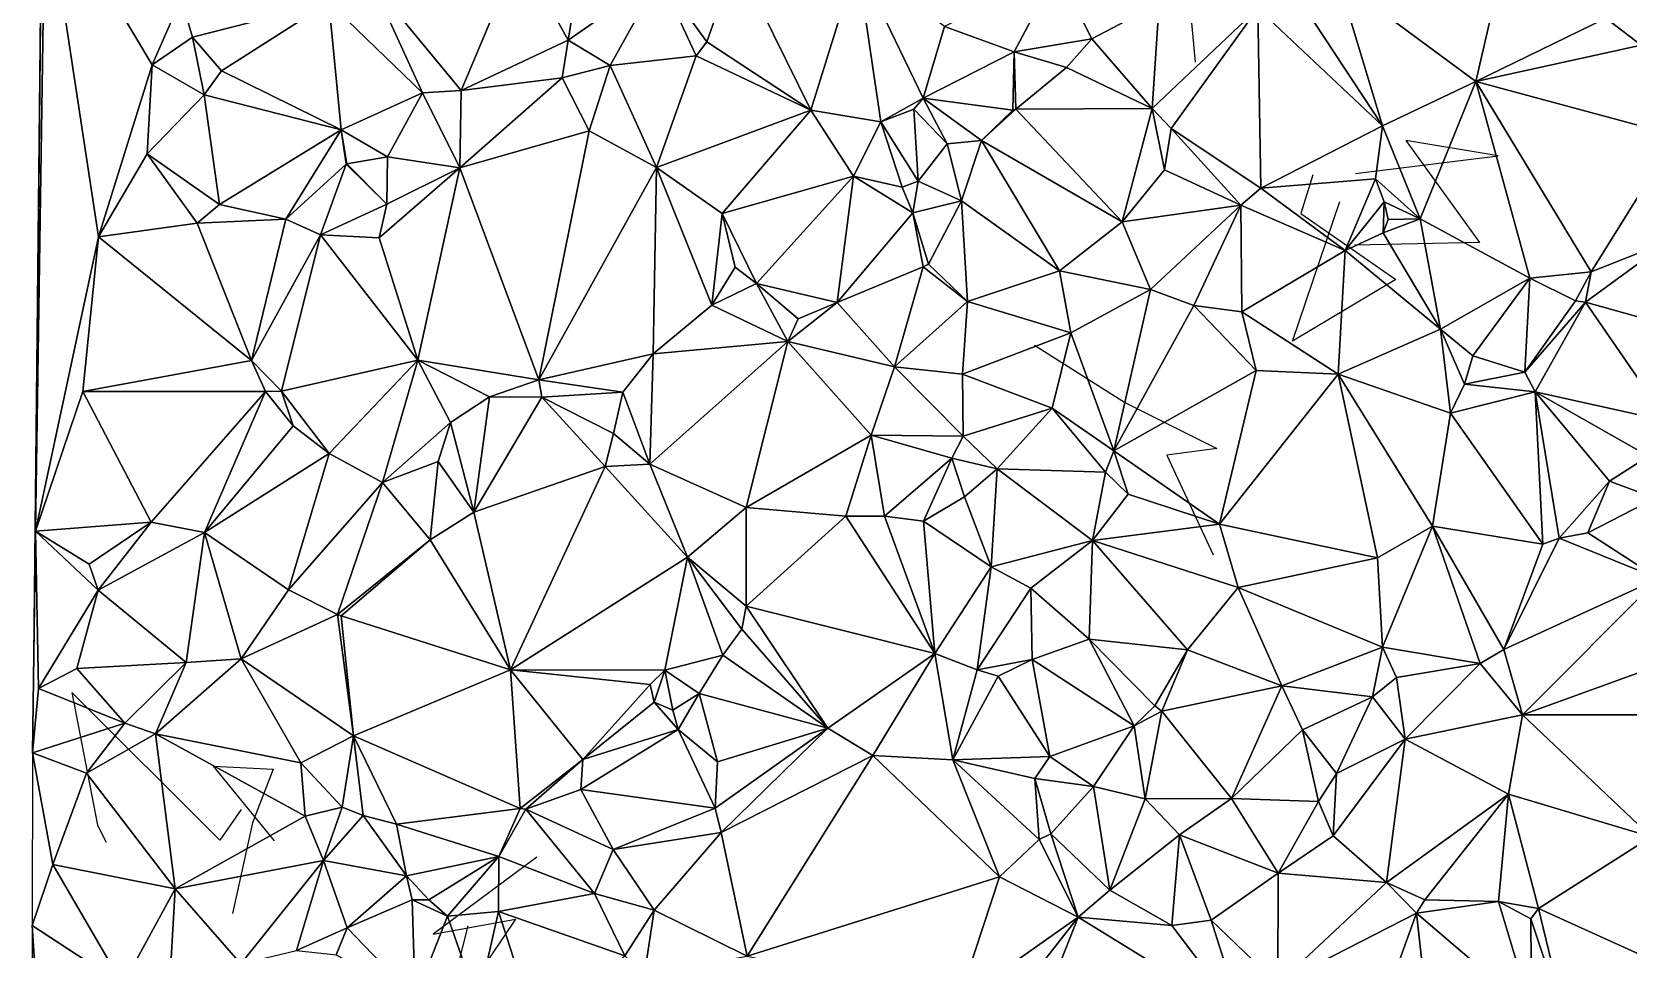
# Model space of a CAD drawing. Header units: metres. Extents: x -15.3 to 15.2, y -15.4 to 15.2.
# Drawn here: x -14.98 to -1.42, y 0.4 to 8.2 of the extents above; entities that cross this region are included whole.
import ezdxf

# ---------------------------------------------------------------- set-up
doc = ezdxf.new("R2010")
doc.units = ezdxf.units.M
doc.layers.add('CRACKS', color=1, linetype='Continuous')
doc.layers.add('STREET_MESH', color=7, linetype='Continuous')

msp = doc.modelspace()

# ---------------------------------------------------------------- linework, layer by layer
at = {"layer": 'CRACKS'}
for points in [[(-5.041, 9.281, 0.1), (-5.155, 9.235, 0.1), (-4.938, 9.29, 0.1), (-5.202, 9.037, 0.1), (-5.101, 7.94, 0.1)], [(-3.738, 6.993, 0.1), (-2.525, 7.143, 0.1), (-3.311, 7.273, 0.1), (-2.683, 6.407, 0.1), (-3.744, 6.383, 0.1)], [(-4.1, 6.982, 0.1), (-4.201, 6.653, 0.1), (-3.395, 6.092, 0.1), (-4.274, 5.569, 0.1), (-3.871, 6.756, 0.1)], [(-6.466, 5.533, 0.1), (-5.692, 5.043, 0.1), (-4.916, 4.656, 0.1), (-5.34, 4.6, 0.1), (-4.946, 3.752, 0.1)], [(-13.205, 1.588, 0.1), (-13.388, 1.325, 0.1), (-14.646, 2.58, 0.1), (-14.427, 1.453, 0.1), (-14.352, 1.309, 0.1)], [(-12.924, 1.32, 0.1), (-13.442, 1.955, 0.1), (-12.935, 1.93, 0.1), (-13.109, 1.474, 0.1), (-13.28, 0.702, 0.1)], [(-10.694, 1.182, 0.1), (-11.575, 0.528, 0.1), (-10.876, 0.655, 0.1), (-11.498, -0.273, 0.1), (-11.276, 0.597, 0.1)]]:
    msp.add_polyline3d(points, dxfattribs=at)
at = {"layer": 'STREET_MESH'}
for points in [[(-14.978, 2.069), (-14.954, 3.953), (-14.848, 14.671)], [(-14.954, 3.953), (-14.871, 9.442), (-14.848, 14.671)], [(-14.871, 9.442), (-14.954, 3.953), (-14.418, 6.454)], [(-13.961, 7.915), (-13.716, 8.479), (-14.871, 9.442)], [(-13.961, 7.915), (-14.871, 9.442), (-14.418, 6.454)], [(-2.714, 7.776), (-2.356, 9.332), (-3.883, 8.639)], [(-2.356, 9.332), (-2.714, 7.776), (-1.61, 8.313)], [(-10.426, 8.127), (-10.269, 9.109), (-10.841, 8.878)], [(-10.269, 9.109), (-10.426, 8.127), (-9.65, 8.666)], [(-12.094, 8.617), (-11.336, 7.699), (-10.841, 8.878)], [(-11.336, 7.699), (-10.426, 8.127), (-10.841, 8.878)], [(-9.25, 8.112), (-8.999, 8.819), (-9.65, 8.666)], [(-9.25, 8.112), (-8.366, 7.531), (-8.999, 8.819)], [(-8.366, 7.531), (-7.972, 8.797), (-8.999, 8.819)], [(-7.972, 8.797), (-8.366, 7.531), (-7.771, 7.432)], [(-7.412, 7.632), (-7.972, 8.797), (-7.771, 7.432)], [(-7.412, 7.632), (-7.23, 8.241), (-7.972, 8.797)], [(-6.271, 8.719), (-7.23, 8.241), (-6.638, 8.028)], [(-6.271, 8.719), (-6.638, 8.028), (-5.979, 8.138)], [(-5.406, 8.438), (-6.271, 8.719), (-5.979, 8.138)], [(-1.309, 8.084), (-0.818, 8.717), (-1.61, 8.313)], [(-12.461, 8.447), (-11.666, 7.679), (-12.094, 8.617)], [(-11.666, 7.679), (-11.336, 7.699), (-12.094, 8.617)], [(-10.426, 8.127), (-10.071, 7.91), (-9.65, 8.666)], [(-9.65, 8.666), (-10.071, 7.91), (-9.339, 7.992)], [(-9.25, 8.112), (-9.65, 8.666), (-9.339, 7.992)], [(-3.883, 8.639), (-4.252, 8.53), (-3.508, 7.397)], [(-2.714, 7.776), (-3.883, 8.639), (-3.508, 7.397)], [(-13.961, 7.915), (-13.618, 8.152), (-13.716, 8.479)], [(-13.618, 8.152), (-12.461, 8.447), (-13.716, 8.479)], [(-12.461, 8.447), (-13.618, 8.152), (-13.372, 7.864)], [(-12.356, 7.364), (-12.461, 8.447), (-13.372, 7.864)], [(-11.666, 7.679), (-12.461, 8.447), (-12.356, 7.364)], [(-5.466, 7.545), (-5.406, 8.438), (-5.979, 8.138)], [(-5.406, 8.438), (-5.466, 7.545), (-4.568, 8.396)], [(-4.252, 8.53), (-4.568, 8.396), (-3.508, 7.397)], [(-5.466, 7.545), (-5.305, 7.374), (-4.568, 8.396)], [(-5.305, 7.374), (-4.543, 6.867), (-4.568, 8.396)], [(-4.568, 8.396), (-4.543, 6.867), (-3.508, 7.397)], [(-2.714, 7.776), (-1.309, 8.084), (-1.61, 8.313)], [(-13.618, 8.152), (-13.961, 7.915), (-13.52, 7.662)], [(-13.618, 8.152), (-13.52, 7.662), (-13.372, 7.864)], [(-7.23, 8.241), (-7.412, 7.632), (-6.638, 8.028)], [(-6.638, 8.028), (-6.193, 7.895), (-5.979, 8.138)], [(-6.193, 7.895), (-5.466, 7.545), (-5.979, 8.138)], [(-10.426, 8.127), (-11.336, 7.699), (-10.479, 7.807)], [(-10.071, 7.91), (-10.426, 8.127), (-10.479, 7.807)], [(-8.366, 7.531), (-9.25, 8.112), (-9.339, 7.992)], [(-7.412, 7.632), (-6.65, 7.532), (-6.638, 8.028)], [(-6.65, 7.532), (-6.624, 7.54), (-6.638, 8.028)], [(-6.624, 7.54), (-6.193, 7.895), (-6.638, 8.028)], [(-1.309, 8.084), (-2.714, 7.776), (-1.014, 7.315)], [(-14.005, 7.16), (-13.961, 7.915), (-14.418, 6.454)], [(-13.961, 7.915), (-14.005, 7.16), (-13.52, 7.662)], [(-10.25, 7.356), (-10.071, 7.91), (-10.479, 7.807)], [(-10.071, 7.91), (-10.25, 7.356), (-9.676, 7.044)], [(-10.071, 7.91), (-9.676, 7.044), (-9.339, 7.992)], [(-9.676, 7.044), (-8.366, 7.531), (-9.339, 7.992)], [(-6.193, 7.895), (-6.624, 7.54), (-5.466, 7.545)], [(-13.52, 7.662), (-12.356, 7.364), (-13.372, 7.864)], [(-10.479, 7.807), (-11.336, 7.699), (-11.348, 7.04)], [(-10.25, 7.356), (-10.479, 7.807), (-11.348, 7.04)], [(-3.187, 6.608), (-2.714, 7.776), (-3.508, 7.397)], [(-2.255, 6.102), (-2.714, 7.776), (-3.187, 6.608)], [(-2.714, 7.776), (-1.734, 6.156), (-1.014, 7.315)], [(-2.714, 7.776), (-2.255, 6.102), (-1.734, 6.156)], [(-13.52, 7.662), (-14.005, 7.16), (-13.391, 6.729)], [(-12.356, 7.364), (-13.52, 7.662), (-13.391, 6.729)], [(-11.666, 7.679), (-12.356, 7.364), (-11.963, 7.133)], [(-11.348, 7.04), (-11.666, 7.679), (-11.963, 7.133)], [(-11.336, 7.699), (-11.666, 7.679), (-11.348, 7.04)], [(-7.489, 7.54), (-7.412, 7.632), (-7.771, 7.432)], [(-7.489, 7.54), (-7.207, 7.246), (-7.412, 7.632)], [(-7.207, 7.246), (-6.916, 7.272), (-7.412, 7.632)], [(-6.916, 7.272), (-6.65, 7.532), (-7.412, 7.632)], [(-9.12, 6.653), (-8.366, 7.531), (-9.676, 7.044)], [(-8.002, 6.97), (-8.366, 7.531), (-9.12, 6.653)], [(-8.366, 7.531), (-8.002, 6.97), (-7.771, 7.432)], [(-7.454, 6.928), (-7.489, 7.54), (-7.771, 7.432)], [(-7.454, 6.928), (-7.207, 7.246), (-7.489, 7.54)], [(-6.624, 7.54), (-6.916, 7.272), (-5.721, 6.583)], [(-6.624, 7.54), (-6.65, 7.532), (-6.916, 7.272)], [(-5.466, 7.545), (-6.624, 7.54), (-5.721, 6.583)], [(-5.361, 7.024), (-5.466, 7.545), (-5.721, 6.583)], [(-5.466, 7.545), (-5.361, 7.024), (-5.305, 7.374)], [(-12.356, 7.364), (-13.391, 6.729), (-12.825, 6.605)], [(-12.314, 7.072), (-12.356, 7.364), (-12.825, 6.605)], [(-12.356, 7.364), (-12.309, 7.075), (-11.963, 7.133)], [(-12.314, 7.072), (-12.309, 7.075), (-12.356, 7.364)], [(-10.25, 7.356), (-11.348, 7.04), (-10.676, 5.239)], [(-9.676, 7.044), (-10.25, 7.356), (-10.676, 5.239)], [(-8.002, 6.97), (-7.589, 6.876), (-7.771, 7.432)], [(-7.589, 6.876), (-7.454, 6.928), (-7.771, 7.432)], [(-5.361, 7.024), (-4.712, 6.724), (-5.305, 7.374)], [(-4.712, 6.724), (-4.543, 6.867), (-5.305, 7.374)], [(-4.543, 6.867), (-3.568, 6.948), (-3.508, 7.397)], [(-3.568, 6.948), (-3.187, 6.608), (-3.508, 7.397)], [(-7.207, 7.246), (-7.454, 6.928), (-7.084, 6.76)], [(-7.207, 7.246), (-7.084, 6.76), (-6.916, 7.272)], [(-6.916, 7.272), (-7.084, 6.76), (-6.252, 6.165)], [(-6.916, 7.272), (-6.252, 6.165), (-5.721, 6.583)], [(-1.734, 6.156), (-1.07, 6.421), (-1.014, 7.315)], [(-13.579, 6.571), (-14.005, 7.16), (-14.418, 6.454)], [(-13.391, 6.729), (-14.005, 7.16), (-13.579, 6.571)], [(-12.532, 6.472), (-12.314, 7.072), (-12.825, 6.605)], [(-12.314, 7.072), (-12.532, 6.472), (-11.969, 6.733)], [(-12.309, 7.075), (-12.314, 7.072), (-11.969, 6.733)], [(-12.309, 7.075), (-11.969, 6.733), (-11.963, 7.133)], [(-11.969, 6.733), (-11.348, 7.04), (-11.963, 7.133)], [(-11.348, 7.04), (-12.032, 6.446), (-11.705, 5.406)], [(-11.969, 6.733), (-12.032, 6.446), (-11.348, 7.04)], [(-11.348, 7.04), (-11.705, 5.406), (-10.676, 5.239)], [(-9.676, 7.044), (-10.676, 5.239), (-9.704, 5.459)], [(-9.207, 5.875), (-9.676, 7.044), (-9.704, 5.459)], [(-9.12, 6.653), (-9.676, 7.044), (-9.207, 5.875)], [(-8.826, 6.058), (-8.002, 6.97), (-9.12, 6.653)], [(-8.002, 6.97), (-8.826, 6.058), (-8.143, 5.896)], [(-7.498, 6.657), (-8.002, 6.97), (-8.143, 5.896)], [(-8.002, 6.97), (-7.498, 6.657), (-7.589, 6.876)], [(-7.498, 6.657), (-7.454, 6.928), (-7.589, 6.876)], [(-7.084, 6.76), (-7.454, 6.928), (-7.498, 6.657)], [(-4.712, 6.724), (-5.361, 7.024), (-5.721, 6.583)], [(-3.568, 6.948), (-4.543, 6.867), (-3.825, 6.337)], [(-3.493, 6.753), (-3.568, 6.948), (-3.825, 6.337)], [(-3.568, 6.948), (-3.493, 6.753), (-3.187, 6.608)], [(-4.543, 6.867), (-4.712, 6.724), (-3.825, 6.337)], [(-13.391, 6.729), (-13.579, 6.571), (-12.825, 6.605)], [(-11.969, 6.733), (-12.532, 6.472), (-12.032, 6.446)], [(-9.009, 6.197), (-9.12, 6.653), (-9.207, 5.875)], [(-9.009, 6.197), (-8.826, 6.058), (-9.12, 6.653)], [(-7.412, 6.2), (-7.498, 6.657), (-8.143, 5.896)], [(-7.366, 6.221), (-7.084, 6.76), (-7.498, 6.657)], [(-7.366, 6.221), (-7.498, 6.657), (-7.412, 6.2)], [(-7.084, 6.76), (-7.366, 6.221), (-7.034, 5.904)], [(-6.252, 6.165), (-7.084, 6.76), (-7.034, 5.904)], [(-5.479, 6.006), (-4.712, 6.724), (-5.721, 6.583)], [(-4.712, 6.724), (-5.479, 6.006), (-5.11, 5.872)], [(-4.704, 5.816), (-4.712, 6.724), (-5.11, 5.872)], [(-4.712, 6.724), (-4.704, 5.816), (-3.825, 6.337)], [(-3.503, 6.487), (-3.493, 6.753), (-3.825, 6.337)], [(-3.503, 6.487), (-3.46, 6.602), (-3.493, 6.753)], [(-3.493, 6.753), (-3.46, 6.602), (-3.187, 6.608)], [(-13.118, 5.404), (-13.579, 6.571), (-14.418, 6.454)], [(-13.579, 6.571), (-13.118, 5.404), (-12.825, 6.605)], [(-13.118, 5.404), (-12.532, 6.472), (-12.825, 6.605)], [(-6.252, 6.165), (-5.479, 6.006), (-5.721, 6.583)], [(-3.187, 6.608), (-3.503, 6.487), (-3.014, 5.669)], [(-3.46, 6.602), (-3.503, 6.487), (-3.187, 6.608)], [(-2.255, 6.102), (-3.187, 6.608), (-3.014, 5.669)], [(-14.954, 3.953), (-14.55, 5.139), (-14.418, 6.454)], [(-14.55, 5.139), (-13.118, 5.404), (-14.418, 6.454)], [(-12.863, 5.143), (-12.532, 6.472), (-13.118, 5.404)], [(-12.532, 6.472), (-12.863, 5.143), (-11.705, 5.406)], [(-12.032, 6.446), (-12.532, 6.472), (-11.705, 5.406)], [(-3.503, 6.487), (-3.825, 6.337), (-3.014, 5.669)], [(-1.07, 6.421), (-1.782, 5.898), (-0.832, 5.633)], [(-1.782, 5.898), (-1.07, 6.421), (-1.734, 6.156)], [(-4.704, 5.816), (-3.884, 5.288), (-3.825, 6.337)], [(-3.825, 6.337), (-3.884, 5.288), (-3.014, 5.669)], [(-8.826, 6.058), (-9.009, 6.197), (-9.207, 5.875)], [(-7.412, 6.2), (-8.143, 5.896), (-7.655, 5.35)], [(-7.034, 5.904), (-7.412, 6.2), (-7.655, 5.35)], [(-7.366, 6.221), (-7.412, 6.2), (-7.034, 5.904)], [(-6.252, 6.165), (-7.034, 5.904), (-6.156, 5.638)], [(-5.479, 6.006), (-6.252, 6.165), (-6.156, 5.638)], [(-2.255, 6.102), (-1.867, 5.91), (-1.734, 6.156)], [(-1.867, 5.91), (-1.782, 5.898), (-1.734, 6.156)], [(-8.56, 5.566), (-8.826, 6.058), (-9.207, 5.875)], [(-8.826, 6.058), (-8.473, 5.758), (-8.143, 5.896)], [(-8.473, 5.758), (-8.826, 6.058), (-8.56, 5.566)], [(-5.479, 6.006), (-6.156, 5.638), (-5.79, 4.636)], [(-5.11, 5.872), (-5.479, 6.006), (-5.79, 4.636)], [(-2.741, 5.442), (-2.255, 6.102), (-3.014, 5.669)], [(-2.298, 5.303), (-2.255, 6.102), (-2.741, 5.442)], [(-2.298, 5.303), (-1.867, 5.91), (-2.255, 6.102)], [(-8.56, 5.566), (-9.207, 5.875), (-9.704, 5.459)], [(-8.143, 5.896), (-8.56, 5.566), (-7.655, 5.35)], [(-8.473, 5.758), (-8.56, 5.566), (-8.143, 5.896)], [(-7.077, 5.286), (-7.034, 5.904), (-7.655, 5.35)], [(-6.156, 5.638), (-7.034, 5.904), (-7.077, 5.286)], [(-5.11, 5.872), (-5.79, 4.636), (-4.58, 5.319)], [(-4.704, 5.816), (-5.11, 5.872), (-4.58, 5.319)], [(-1.867, 5.91), (-2.298, 5.303), (-1.782, 5.898)], [(-1.782, 5.898), (-2.298, 5.303), (-2.211, 5.138)], [(-1.782, 5.898), (-2.211, 5.138), (-1.087, 4.888)], [(-0.832, 5.633), (-1.782, 5.898), (-1.087, 4.888)], [(-3.884, 5.288), (-4.704, 5.816), (-4.58, 5.319)], [(-9.734, 4.523), (-8.56, 5.566), (-9.704, 5.459)], [(-8.56, 5.566), (-9.734, 4.523), (-8.915, 4.154)], [(-7.852, 4.77), (-8.56, 5.566), (-8.915, 4.154)], [(-8.56, 5.566), (-7.852, 4.77), (-7.655, 5.35)], [(-6.156, 5.638), (-7.077, 5.286), (-6.315, 4.998)], [(-5.79, 4.636), (-6.156, 5.638), (-6.315, 4.998)], [(-3.884, 5.288), (-2.929, 4.957), (-3.014, 5.669)], [(-2.929, 4.957), (-2.811, 5.203), (-3.014, 5.669)], [(-2.811, 5.203), (-2.741, 5.442), (-3.014, 5.669)], [(-10.676, 5.239), (-9.963, 5.135), (-9.704, 5.459)], [(-9.963, 5.135), (-9.734, 4.523), (-9.704, 5.459)], [(-2.811, 5.203), (-2.298, 5.303), (-2.741, 5.442)], [(-13, 5.139), (-13.118, 5.404), (-14.55, 5.139)], [(-13, 5.139), (-12.863, 5.143), (-13.118, 5.404)], [(-11.705, 5.406), (-12.863, 5.143), (-12.459, 4.614)], [(-12.004, 4.367), (-11.705, 5.406), (-12.459, 4.614)], [(-11.428, 4.875), (-11.705, 5.406), (-12.004, 4.367)], [(-11.705, 5.406), (-11.097, 5.095), (-10.676, 5.239)], [(-11.428, 4.875), (-11.097, 5.095), (-11.705, 5.406)], [(-7.852, 4.77), (-7.071, 4.761), (-7.655, 5.35)], [(-7.071, 4.761), (-7.077, 5.286), (-7.655, 5.35)], [(-5.79, 4.636), (-4.894, 4.012), (-4.58, 5.319)], [(-4.894, 4.012), (-3.884, 5.288), (-4.58, 5.319)], [(-2.298, 5.303), (-2.811, 5.203), (-2.211, 5.138)], [(-11.097, 5.095), (-10.65, 5.091), (-10.676, 5.239)], [(-10.65, 5.091), (-9.963, 5.135), (-10.676, 5.239)], [(-7.077, 5.286), (-7.071, 4.761), (-6.315, 4.998)], [(-3.55, 3.727), (-3.884, 5.288), (-4.894, 4.012)], [(-3.884, 5.288), (-3.55, 3.727), (-3.083, 3.996)], [(-2.929, 4.957), (-3.884, 5.288), (-3.083, 3.996)], [(-2.811, 5.203), (-2.929, 4.957), (-2.211, 5.138)], [(-13.97, 4.028), (-14.55, 5.139), (-14.954, 3.953)], [(-13.97, 4.028), (-13, 5.139), (-14.55, 5.139)], [(-13, 5.139), (-13.97, 4.028), (-13.517, 3.94)], [(-12.763, 4.847), (-13, 5.139), (-13.517, 3.94)], [(-13, 5.139), (-12.763, 4.847), (-12.863, 5.143)], [(-12.863, 5.143), (-12.763, 4.847), (-12.459, 4.614)], [(-11.428, 4.875), (-11.23, 4.115), (-11.097, 5.095)], [(-11.23, 4.115), (-10.65, 5.091), (-11.097, 5.095)], [(-10.65, 5.091), (-11.23, 4.115), (-10.112, 4.501)], [(-10.65, 5.091), (-10.043, 4.782), (-9.963, 5.135)], [(-10.043, 4.782), (-10.65, 5.091), (-10.112, 4.501)], [(-9.963, 5.135), (-10.043, 4.782), (-9.734, 4.523)], [(-2.929, 4.957), (-2.146, 3.841), (-2.211, 5.138)], [(-2.211, 5.138), (-1.248, 4.591), (-1.087, 4.888)], [(-1.579, 4.379), (-1.248, 4.591), (-2.211, 5.138)], [(-2.006, 3.894), (-1.579, 4.379), (-2.211, 5.138)], [(-2.146, 3.841), (-2.006, 3.894), (-2.211, 5.138)], [(-7.071, 4.761), (-6.782, 4.483), (-6.315, 4.998)], [(-6.782, 4.483), (-5.862, 4.453), (-6.315, 4.998)], [(-5.862, 4.453), (-5.79, 4.636), (-6.315, 4.998)], [(-2.146, 3.841), (-2.929, 4.957), (-3.083, 3.996)], [(-12.763, 4.847), (-13.517, 3.94), (-12.459, 4.614)], [(-11.428, 4.875), (-12.004, 4.367), (-11.533, 4.545)], [(-11.23, 4.115), (-11.428, 4.875), (-11.533, 4.545)], [(-9.734, 4.523), (-10.043, 4.782), (-10.112, 4.501)], [(-8.069, 4.08), (-7.852, 4.77), (-8.915, 4.154)], [(-7.739, 4.08), (-7.852, 4.77), (-8.069, 4.08)], [(-7.852, 4.77), (-7.739, 4.08), (-7.166, 4.573)], [(-7.071, 4.761), (-7.852, 4.77), (-7.166, 4.573)], [(-6.782, 4.483), (-7.071, 4.761), (-7.166, 4.573)], [(-13.517, 3.94), (-12.803, 3.453), (-12.459, 4.614)], [(-12.803, 3.453), (-12.004, 4.367), (-12.459, 4.614)], [(-5.862, 4.453), (-5.668, 4.267), (-5.79, 4.636)], [(-5.79, 4.636), (-5.668, 4.267), (-4.894, 4.012)], [(-12.004, 4.367), (-11.599, 3.879), (-11.533, 4.545)], [(-11.599, 3.879), (-11.23, 4.115), (-11.533, 4.545)], [(-11.23, 4.115), (-10.916, 2.773), (-10.112, 4.501)], [(-10.916, 2.773), (-9.413, 3.733), (-10.112, 4.501)], [(-9.413, 3.733), (-9.734, 4.523), (-10.112, 4.501)], [(-9.734, 4.523), (-9.413, 3.733), (-8.915, 4.154)], [(-7.739, 4.08), (-7.409, 4.039), (-7.166, 4.573)], [(-7.409, 4.039), (-7.06, 4.245), (-7.166, 4.573)], [(-7.06, 4.245), (-6.782, 4.483), (-7.166, 4.573)], [(-7.06, 4.245), (-6.834, 3.649), (-6.782, 4.483)], [(-6.782, 4.483), (-6.834, 3.649), (-5.972, 3.872)], [(-5.862, 4.453), (-6.782, 4.483), (-5.972, 3.872)], [(-1.248, 4.591), (-1.579, 4.379), (-1.19, 4.233)], [(-12.387, 3.243), (-12.004, 4.367), (-12.803, 3.453)], [(-12.387, 3.243), (-11.599, 3.879), (-12.004, 4.367)], [(-5.668, 4.267), (-5.862, 4.453), (-5.972, 3.872)], [(-1.579, 4.379), (-2.006, 3.894), (-1.762, 3.939)], [(-1.19, 4.233), (-1.579, 4.379), (-1.762, 3.939)], [(-6.834, 3.649), (-7.06, 4.245), (-7.409, 4.039)], [(-4.894, 4.012), (-5.668, 4.267), (-5.972, 3.872)], [(-1.164, 3.549), (-1.19, 4.233), (-1.762, 3.939)], [(-10.916, 2.773), (-11.23, 4.115), (-11.599, 3.879)], [(-9.413, 3.733), (-8.915, 3.315), (-8.915, 4.154)], [(-8.915, 3.315), (-8.069, 4.08), (-8.915, 4.154)], [(-8.069, 4.08), (-8.915, 3.315), (-7.313, 2.913)], [(-7.739, 4.08), (-8.069, 4.08), (-7.313, 2.913)], [(-7.409, 4.039), (-7.739, 4.08), (-7.313, 2.913)], [(-14.978, 2.069), (-14.929, 2.615), (-14.954, 3.953)], [(-14.497, 3.673), (-13.97, 4.028), (-14.954, 3.953)], [(-14.929, 2.615), (-14.422, 3.452), (-14.954, 3.953)], [(-14.422, 3.452), (-14.497, 3.673), (-14.954, 3.953)], [(-13.97, 4.028), (-14.497, 3.673), (-14.422, 3.452)], [(-13.97, 4.028), (-14.422, 3.452), (-13.517, 3.94)], [(-14.422, 3.452), (-13.674, 2.837), (-13.517, 3.94)], [(-13.517, 3.94), (-13.674, 2.837), (-13.205, 2.868)], [(-12.803, 3.453), (-13.517, 3.94), (-13.205, 2.868)], [(-6.834, 3.649), (-7.409, 4.039), (-7.313, 2.913)], [(-4.734, 3.474), (-4.894, 4.012), (-5.972, 3.872)], [(-4.734, 3.474), (-3.55, 3.727), (-4.894, 4.012)], [(-3.55, 3.727), (-3.509, 2.967), (-3.083, 3.996)], [(-3.509, 2.967), (-2.679, 2.828), (-3.083, 3.996)], [(-2.476, 2.948), (-2.146, 3.841), (-3.083, 3.996)], [(-2.679, 2.828), (-2.476, 2.948), (-3.083, 3.996)], [(-2.006, 3.894), (-1.164, 3.549), (-1.762, 3.939)], [(-11.599, 3.879), (-12.387, 3.243), (-12.357, 3.232)], [(-10.916, 2.773), (-11.599, 3.879), (-12.357, 3.232)], [(-6.834, 3.649), (-6.497, 3.469), (-5.972, 3.872)], [(-6.497, 3.469), (-6, 3.034), (-5.972, 3.872)], [(-6, 3.034), (-5.164, 2.944), (-5.972, 3.872)], [(-5.164, 2.944), (-4.734, 3.474), (-5.972, 3.872)], [(-1.164, 3.549), (-2.006, 3.894), (-2.476, 2.948)], [(-2.006, 3.894), (-2.146, 3.841), (-2.476, 2.948)], [(-9.413, 3.733), (-10.916, 2.773), (-9.607, 2.771)], [(-9.112, 2.899), (-9.413, 3.733), (-9.607, 2.771)], [(-8.915, 3.315), (-9.413, 3.733), (-8.952, 3.119)], [(-9.413, 3.733), (-9.112, 2.899), (-8.952, 3.119)], [(-4.734, 3.474), (-3.509, 2.967), (-3.55, 3.727)], [(-6.953, 2.774), (-6.834, 3.649), (-7.313, 2.913)], [(-6.834, 3.649), (-6.953, 2.774), (-6.497, 3.469)], [(-1.164, 3.549), (-2.476, 2.948), (-2.317, 2.392)], [(-0.795, 2.945), (-1.164, 3.549), (-2.317, 2.392)], [(-14.422, 3.452), (-14.929, 2.615), (-14.602, 2.786)], [(-13.674, 2.837), (-14.422, 3.452), (-14.602, 2.786)], [(-12.387, 3.243), (-12.803, 3.453), (-13.205, 2.868)], [(-6.953, 2.774), (-6.485, 2.862), (-6.497, 3.469)], [(-6.497, 3.469), (-6.485, 2.862), (-6, 3.034)], [(-4.363, 2.637), (-4.734, 3.474), (-5.164, 2.944)], [(-4.363, 2.637), (-3.509, 2.967), (-4.734, 3.474)], [(-8.221, 2.278), (-8.915, 3.315), (-8.952, 3.119)], [(-8.915, 3.315), (-8.221, 2.278), (-7.313, 2.913)], [(-12.25, 2.212), (-12.387, 3.243), (-13.205, 2.868)], [(-12.387, 3.243), (-12.25, 2.212), (-12.357, 3.232)], [(-12.25, 2.212), (-10.916, 2.773), (-12.357, 3.232)], [(-9.112, 2.899), (-8.221, 2.278), (-8.952, 3.119)], [(-6.485, 2.862), (-5.618, 2.299), (-6, 3.034)], [(-5.618, 2.299), (-5.442, 2.468), (-6, 3.034)], [(-5.442, 2.468), (-5.164, 2.944), (-6, 3.034)], [(-13.674, 2.837), (-13.934, 2.23), (-13.205, 2.868)], [(-13.934, 2.23), (-12.7, 1.983), (-13.205, 2.868)], [(-12.7, 1.983), (-12.25, 2.212), (-13.205, 2.868)], [(-9.315, 2.572), (-9.112, 2.899), (-9.607, 2.771)], [(-9.112, 2.899), (-9.315, 2.572), (-8.221, 2.278)], [(-8.221, 2.278), (-7.838, 2.047), (-7.313, 2.913)], [(-7.838, 2.047), (-7.16, 2.009), (-7.313, 2.913)], [(-7.16, 2.009), (-6.953, 2.774), (-7.313, 2.913)], [(-6.774, 2.721), (-6.485, 2.862), (-6.953, 2.774)], [(-6.485, 2.862), (-6.774, 2.721), (-6.334, 2.037)], [(-6.485, 2.862), (-6.334, 2.037), (-5.618, 2.299)], [(-5.442, 2.468), (-5.384, 2.422), (-5.164, 2.944)], [(-5.384, 2.422), (-4.363, 2.637), (-5.164, 2.944)], [(-3.592, 2.544), (-3.509, 2.967), (-4.363, 2.637)], [(-3.592, 2.544), (-3.389, 2.708), (-3.509, 2.967)], [(-3.509, 2.967), (-3.389, 2.708), (-2.679, 2.828)], [(-2.476, 2.948), (-2.679, 2.828), (-2.317, 2.392)], [(-0.795, 2.945), (-2.317, 2.392), (-0.855, 2.391)], [(-14.929, 2.615), (-14.195, 2.321), (-14.602, 2.786)], [(-14.195, 2.321), (-13.674, 2.837), (-14.602, 2.786)], [(-13.674, 2.837), (-14.195, 2.321), (-13.934, 2.23)], [(-10.916, 2.773), (-12.25, 2.212), (-10.836, 1.596)], [(-10.916, 2.773), (-9.731, 2.649), (-9.607, 2.771)], [(-9.731, 2.649), (-10.916, 2.773), (-10.303, 2.012)], [(-10.916, 2.773), (-10.836, 1.596), (-10.303, 2.012)], [(-9.731, 2.649), (-9.697, 2.499), (-9.607, 2.771)], [(-9.697, 2.499), (-9.538, 2.432), (-9.607, 2.771)], [(-9.538, 2.432), (-9.315, 2.572), (-9.607, 2.771)], [(-6.774, 2.721), (-6.953, 2.774), (-7.16, 2.009)], [(-6.334, 2.037), (-6.774, 2.721), (-7.16, 2.009)], [(-2.679, 2.828), (-3.389, 2.708), (-3.314, 2.184)], [(-2.317, 2.392), (-2.679, 2.828), (-3.314, 2.184)], [(-14.195, 2.321), (-14.929, 2.615), (-14.978, 2.069)], [(-9.697, 2.499), (-9.731, 2.649), (-10.303, 2.012)], [(-4.363, 2.637), (-5.384, 2.422), (-4.792, 1.681)], [(-4.189, 2.265), (-4.363, 2.637), (-4.792, 1.681)], [(-3.592, 2.544), (-4.363, 2.637), (-4.189, 2.265)], [(-3.389, 2.708), (-3.592, 2.544), (-3.314, 2.184)], [(-9.493, 2.268), (-9.697, 2.499), (-10.303, 2.012)], [(-9.538, 2.432), (-9.697, 2.499), (-9.493, 2.268)], [(-9.315, 2.572), (-9.538, 2.432), (-9.493, 2.268)], [(-9.315, 2.572), (-9.493, 2.268), (-9.158, 1.991)], [(-8.221, 2.278), (-9.315, 2.572), (-9.158, 1.991)], [(-5.384, 2.422), (-5.442, 2.468), (-5.618, 2.299)], [(-3.899, 1.894), (-3.592, 2.544), (-4.189, 2.265)], [(-3.592, 2.544), (-3.899, 1.894), (-3.314, 2.184)], [(-14.52, 1.896), (-14.195, 2.321), (-14.978, 2.069)], [(-14.195, 2.321), (-14.52, 1.896), (-13.934, 2.23)], [(-5.524, 1.678), (-5.384, 2.422), (-5.618, 2.299)], [(-5.384, 2.422), (-5.524, 1.678), (-4.792, 1.681)], [(-2.436, 1.718), (-2.317, 2.392), (-3.314, 2.184)], [(-2.436, 1.718), (-1.224, 1.354), (-2.317, 2.392)], [(-2.317, 2.392), (-1.224, 1.354), (-0.855, 2.391)], [(-14.52, 1.896), (-13.766, 0.913), (-13.934, 2.23)], [(-12.661, 1.529), (-12.7, 1.983), (-13.934, 2.23)], [(-13.766, 0.913), (-12.661, 1.529), (-13.934, 2.23)], [(-12.349, 1.607), (-12.25, 2.212), (-12.7, 1.983)], [(-12.17, 1.537), (-12.25, 2.212), (-12.349, 1.607)], [(-12.25, 2.212), (-11.887, 1.462), (-10.836, 1.596)], [(-11.887, 1.462), (-12.25, 2.212), (-12.17, 1.537)], [(-10.321, 1.757), (-9.493, 2.268), (-10.303, 2.012)], [(-10.321, 1.757), (-9.179, 1.597), (-9.493, 2.268)], [(-9.493, 2.268), (-9.179, 1.597), (-9.158, 1.991)], [(-9.179, 1.597), (-8.221, 2.278), (-9.158, 1.991)], [(-8.221, 2.278), (-9.179, 1.597), (-9.127, 1.39)], [(-7.838, 2.047), (-8.221, 2.278), (-9.127, 1.39)], [(-6.334, 2.037), (-5.965, 1.782), (-5.618, 2.299)], [(-5.965, 1.782), (-5.524, 1.678), (-5.618, 2.299)], [(-4.053, 1.655), (-4.189, 2.265), (-4.792, 1.681)], [(-4.053, 1.655), (-3.899, 1.894), (-4.189, 2.265)], [(-3.926, 1.362), (-3.474, 0.967), (-3.314, 2.184)], [(-3.899, 1.894), (-3.926, 1.362), (-3.314, 2.184)], [(-3.474, 0.967), (-2.436, 1.718), (-3.314, 2.184)], [(-14.983, 0.601), (-14.806, 1.118), (-14.978, 2.069)], [(-14.806, 1.118), (-14.52, 1.896), (-14.978, 2.069)], [(-7.838, 2.047), (-9.127, 1.39), (-8.906, 0.341)], [(-6.761, 1.015), (-7.838, 2.047), (-8.906, 0.341)], [(-7.838, 2.047), (-6.761, 1.015), (-7.16, 2.009)], [(-6.462, 1.85), (-6.334, 2.037), (-7.16, 2.009)], [(-6.334, 2.037), (-6.462, 1.85), (-5.965, 1.782)], [(-12.349, 1.607), (-12.7, 1.983), (-12.661, 1.529)], [(-10.836, 1.596), (-10.787, 1.59), (-10.303, 2.012)], [(-10.787, 1.59), (-10.321, 1.757), (-10.303, 2.012)], [(-7.16, 2.009), (-6.761, 1.015), (-6.424, 1.332)], [(-6.462, 1.85), (-7.16, 2.009), (-6.424, 1.332)], [(-14.806, 1.118), (-13.766, 0.913), (-14.52, 1.896)], [(-6.462, 1.85), (-6.326, 1.381), (-5.965, 1.782)], [(-6.326, 1.381), (-6.462, 1.85), (-6.424, 1.332)], [(-5.965, 1.782), (-6.326, 1.381), (-5.826, 0.902)], [(-5.524, 1.678), (-5.965, 1.782), (-5.826, 0.902)], [(-3.899, 1.894), (-4.053, 1.655), (-3.926, 1.362)], [(-10.045, 1.247), (-10.321, 1.757), (-10.787, 1.59)], [(-10.321, 1.757), (-10.045, 1.247), (-9.179, 1.597)], [(-5.524, 1.678), (-5.826, 0.902), (-5.234, 1.372)], [(-5.524, 1.678), (-5.234, 1.372), (-4.792, 1.681)], [(-5.234, 1.372), (-4.394, 1.045), (-4.792, 1.681)], [(-4.394, 1.045), (-4.053, 1.655), (-4.792, 1.681)], [(-4.053, 1.655), (-4.394, 1.045), (-3.926, 1.362)], [(-3.474, 0.967), (-3.148, 0.819), (-2.436, 1.718)], [(-3.148, 0.819), (-2.521, 0.805), (-2.436, 1.718)], [(-2.521, 0.805), (-2.182, 0.746), (-2.436, 1.718)], [(-2.182, 0.746), (-1.224, 1.354), (-2.436, 1.718)], [(-13.766, 0.913), (-12.506, 1.153), (-12.661, 1.529)], [(-12.506, 1.153), (-12.349, 1.607), (-12.661, 1.529)], [(-12.506, 1.153), (-12.17, 1.537), (-12.349, 1.607)], [(-12.17, 1.537), (-12.506, 1.153), (-11.8, 1.022)], [(-11.887, 1.462), (-12.17, 1.537), (-11.8, 1.022)], [(-10.836, 1.596), (-11.887, 1.462), (-11.016, 1.186)], [(-10.787, 1.59), (-10.836, 1.596), (-11.016, 1.186)], [(-10.203, 0.874), (-10.787, 1.59), (-11.016, 1.186)], [(-10.203, 0.874), (-10.045, 1.247), (-10.787, 1.59)], [(-9.179, 1.597), (-10.045, 1.247), (-9.127, 1.39)], [(-11.016, 1.186), (-11.887, 1.462), (-11.8, 1.022)], [(-10.045, 1.247), (-9.696, 0.732), (-9.127, 1.39)], [(-9.127, 1.39), (-9.696, 0.732), (-8.906, 0.341)], [(-6.094, 0.673), (-6.326, 1.381), (-6.424, 1.332)], [(-5.826, 0.902), (-6.326, 1.381), (-6.094, 0.673)], [(-5.826, 0.902), (-5.297, 0.602), (-5.234, 1.372)], [(-5.297, 0.602), (-4.965, 0.647), (-5.234, 1.372)], [(-4.965, 0.647), (-4.394, 1.045), (-5.234, 1.372)], [(-4.394, 1.045), (-3.474, 0.967), (-3.926, 1.362)], [(-9.696, 0.732), (-10.045, 1.247), (-10.203, 0.874)], [(-6.761, 1.015), (-6.094, 0.673), (-6.424, 1.332)], [(-1.224, 1.354), (-2.182, 0.746), (-0.84, 0.137)], [(-14.21, 0.097), (-14.806, 1.118), (-14.983, 0.601)], [(-14.806, 1.118), (-14.21, 0.097), (-13.766, 0.913)], [(-13.21, 0.274), (-12.506, 1.153), (-13.766, 0.913)], [(-12.736, 0.387), (-12.506, 1.153), (-13.21, 0.274)], [(-12.506, 1.153), (-12.736, 0.387), (-12.306, 0.58)], [(-12.506, 1.153), (-12.306, 0.58), (-11.8, 1.022)], [(-11.612, 0.82), (-11.016, 1.186), (-11.8, 1.022)], [(-11.612, 0.82), (-11.454, 0.681), (-11.016, 1.186)], [(-11.016, 1.186), (-11.454, 0.681), (-11.019, 0.721)], [(-10.203, 0.874), (-11.016, 1.186), (-11.019, 0.721)], [(-12.306, 0.58), (-11.753, 0.82), (-11.8, 1.022)], [(-11.753, 0.82), (-11.612, 0.82), (-11.8, 1.022)], [(-6.761, 1.015), (-8.906, 0.341), (-7.111, -0.045)], [(-6.094, 0.673), (-6.761, 1.015), (-7.111, -0.045)], [(-4.396, 0.101), (-4.394, 1.045), (-4.965, 0.647)], [(-3.474, 0.967), (-4.394, 1.045), (-4.396, 0.101)], [(-3.219, 0.707), (-3.474, 0.967), (-4.396, 0.101)], [(-3.219, 0.707), (-3.148, 0.819), (-3.474, 0.967)], [(-14.21, 0.097), (-13.82, -0.025), (-13.766, 0.913)], [(-13.82, -0.025), (-13.21, 0.274), (-13.766, 0.913)], [(-12.306, 0.58), (-11.727, -0.019), (-11.753, 0.82)], [(-11.454, 0.681), (-11.612, 0.82), (-11.753, 0.82)], [(-11.727, -0.019), (-11.454, 0.681), (-11.753, 0.82)], [(-9.947, 0.344), (-10.203, 0.874), (-11.019, 0.721)], [(-9.696, 0.732), (-10.203, 0.874), (-9.947, 0.344)], [(-5.297, 0.602), (-5.826, 0.902), (-6.094, 0.673)], [(-2.521, 0.805), (-3.148, 0.819), (-3.219, 0.707)], [(-11.727, -0.019), (-11.194, -0.057), (-11.454, 0.681)], [(-11.454, 0.681), (-11.194, -0.057), (-11.019, 0.721)], [(-11.019, 0.721), (-11.194, -0.057), (-10.694, -0.294)], [(-9.947, 0.344), (-11.019, 0.721), (-10.694, -0.294)], [(-9.779, 0.188), (-9.696, 0.732), (-9.947, 0.344)], [(-9.696, 0.732), (-9.779, 0.188), (-8.906, 0.341)], [(-3.219, 0.707), (-4.396, 0.101), (-3.609, -0.376)], [(-3.219, 0.707), (-3.609, -0.376), (-3.07, -0.649)], [(-2.521, 0.805), (-3.219, 0.707), (-2.241, -0.131)], [(-2.241, -0.131), (-3.219, 0.707), (-3.07, -0.649)], [(-2.248, 0.658), (-2.521, 0.805), (-2.241, -0.131)], [(-2.182, 0.746), (-2.521, 0.805), (-2.248, 0.658)], [(-2.182, 0.746), (-2.248, 0.658), (-1.93, -0.296)], [(-2.182, 0.746), (-1.93, -0.296), (-0.84, 0.137)], [(-14.92, -0.362), (-14.983, 0.601), (-14.984, -1.179)], [(-14.92, -0.362), (-14.21, 0.097), (-14.983, 0.601)], [(-12.736, 0.387), (-12.398, 0.352), (-12.306, 0.58)], [(-12.398, 0.352), (-11.727, -0.019), (-12.306, 0.58)], [(-6.959, -0.434), (-6.094, 0.673), (-7.111, -0.045)], [(-6.094, 0.673), (-6.959, -0.434), (-6.774, -1.055)], [(-6.094, 0.673), (-6.774, -1.055), (-4.699, -0.187)], [(-5.297, 0.602), (-6.094, 0.673), (-4.699, -0.187)], [(-4.965, 0.647), (-5.297, 0.602), (-4.699, -0.187)], [(-4.396, 0.101), (-4.965, 0.647), (-4.699, -0.187)], [(-2.248, 0.658), (-2.241, -0.131), (-1.93, -0.296)]]:
    msp.add_3dface(points, dxfattribs=at)

doc.saveas('drawing.dxf')
